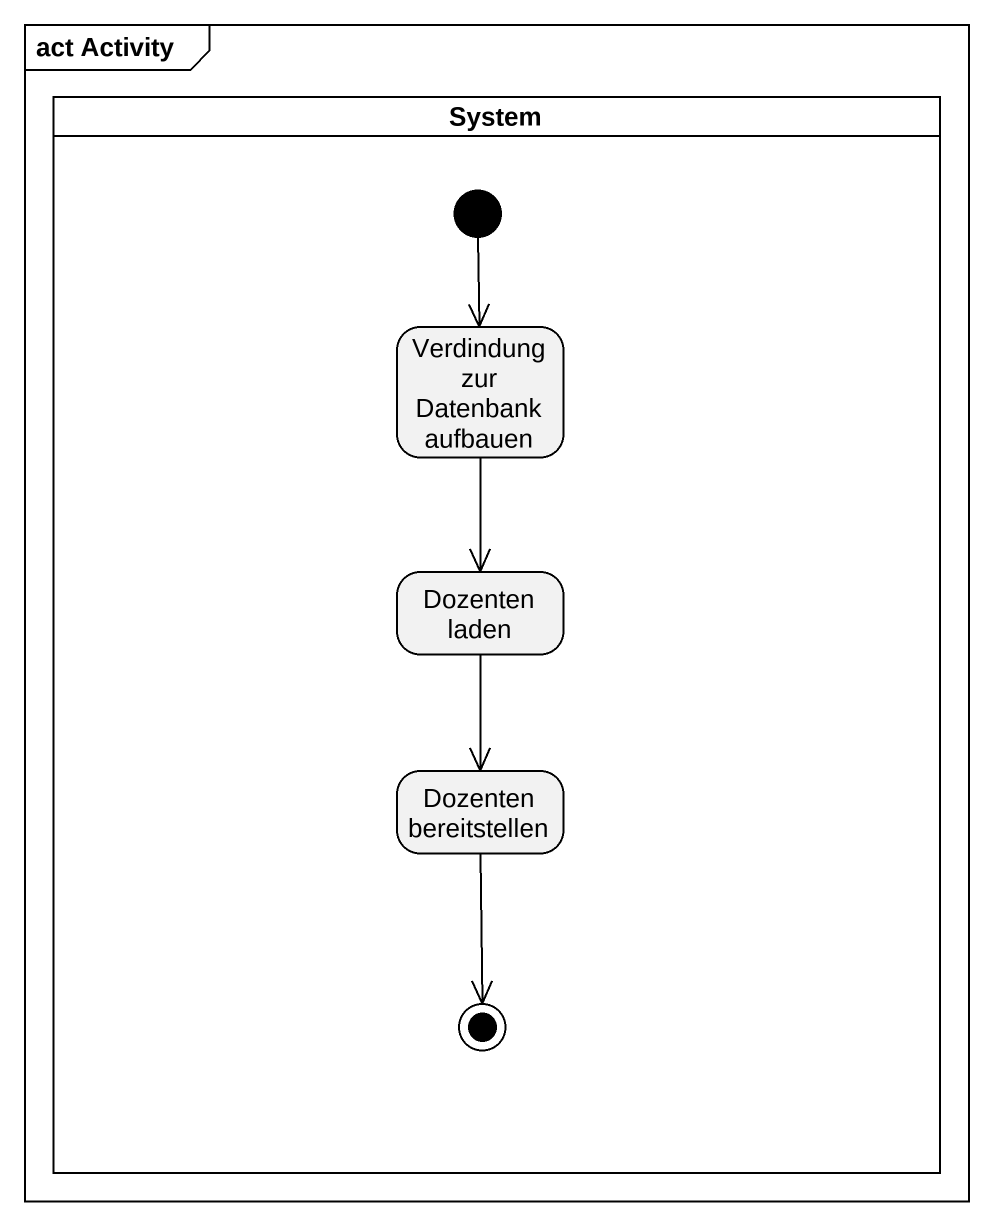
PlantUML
@startuml
mainframe act Activity
hide empty description
state System <<partition>> {
  state "Verdindung zur Datenbank aufbauen" as Verdindung_zur_Datenbank
  state "Dozenten laden" as Dozenten_laden
  state "Dozenten bereitstellen" as Dozenten_bereitstellen
  [*] --> Verdindung_zur_Datenbank
  Dozenten_bereitstellen --> [*]
}
Verdindung_zur_Datenbank --> Dozenten_laden
Dozenten_laden --> Dozenten_bereitstellen
@enduml
